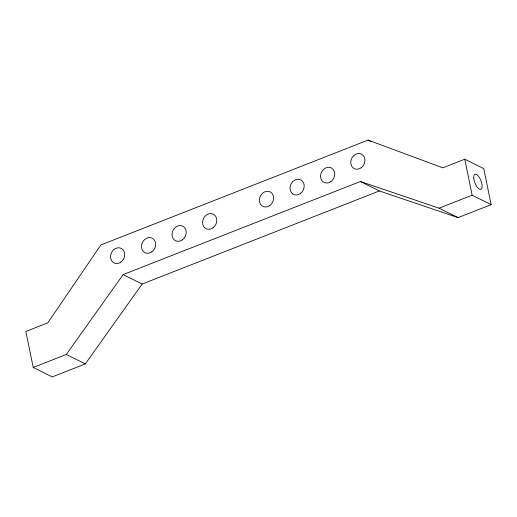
<?xml version="1.0" encoding="UTF-8"?>
<svg xmlns="http://www.w3.org/2000/svg" width="517" height="517" viewBox="0 0 517 517"><rect width="100%" height="100%" fill="white"/><g stroke="black" fill="none" stroke-linecap="round" stroke-linejoin="round"><path stroke-width="0.78" d="M33.237 367.458L66.299 354.481L123.149 274.598L360.355 181.506L439.082 208.183L458.088 217.631L491.15 204.654L483.763 168.658L464.757 159.21L442.811 167.825L368.072 140.094L100.86 244.961L47.797 322.847L25.85 331.462L33.237 367.458L52.243 376.906L85.305 363.929L142.156 284.046L379.362 190.954L458.088 217.631M439.082 208.183L472.144 195.206L491.15 204.654M368.072 140.094L370.883 141.496M360.355 181.506L379.362 190.954M123.149 274.598L142.156 284.046M66.299 354.481L85.305 363.929M464.757 159.21L472.144 195.206M151.83 251.876A8.123 6.837 -63.6 0 0 152.405 238.272A8.123 6.837 -63.6 0 0 141.464 246.15A8.123 6.837 -63.6 0 0 151.83 251.876M182.391 239.882A8.123 6.837 -63.6 0 0 182.966 226.278A8.123 6.837 -63.6 0 0 172.025 234.156A8.123 6.837 -63.6 0 0 182.391 239.882M212.952 227.887A8.123 6.837 -63.6 0 0 213.527 214.284A8.123 6.837 -63.6 0 0 202.586 222.161A8.123 6.837 -63.6 0 0 212.952 227.887M269.796 205.579A8.123 6.837 -63.6 0 0 270.365 191.975A8.123 6.837 -63.6 0 0 259.431 199.853A8.123 6.837 -63.6 0 0 269.796 205.579M300.358 193.584A8.123 6.837 -63.6 0 0 300.926 179.981A8.123 6.837 -63.6 0 0 289.992 187.858A8.123 6.837 -63.6 0 0 300.358 193.584M330.919 181.59A8.123 6.837 -63.6 0 0 331.487 167.986A8.123 6.837 -63.6 0 0 320.553 175.864A8.123 6.837 -63.6 0 0 330.919 181.59M120.907 262.093A8.123 6.837 -63.6 0 0 121.476 248.49A8.123 6.837 -63.6 0 0 110.541 256.367A8.123 6.837 -63.6 0 0 120.907 262.093M361.112 167.818A8.123 6.837 -63.6 0 0 361.687 154.221A8.123 6.837 -63.6 0 0 350.746 162.099A8.123 6.837 -63.6 0 0 361.112 167.818M473.74 178.01A8.123 3.218 68.6 0 0 480.416 189.468A8.123 3.218 68.6 0 0 479.634 177.964A8.123 3.218 68.6 0 0 473.74 178.01"/></g></svg>
